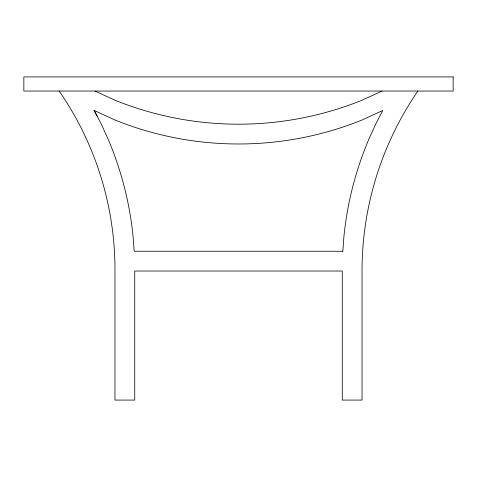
<?xml version="1.0" encoding="UTF-8"?>
<svg xmlns="http://www.w3.org/2000/svg" width="477" height="477" viewBox="0 0 477 477"><rect width="100%" height="100%" fill="white"/><g stroke="black" fill="none" stroke-linecap="round" stroke-linejoin="round"><path stroke-width="0.72" d="M342.832 251.254L343.845 237.242A333.739 333.739 0 0 1 368.912 139.069L375.942 123.644L382.775 110.473L361.834 120.091A330.281 330.281 0 0 1 115.166 120.091L94.005 110.372L97.153 116.12M381.999 91.041L361.834 100.301A330.281 330.281 0 0 1 115.166 100.301L95.001 91.041M342.897 251.254L134.168 251.254L133.155 237.242A333.739 333.739 0 0 0 108.088 139.069L101.058 123.644L94.225 110.473M417.858 91.041A318.034 318.034 0 0 0 362.031 271.019L362.031 400.078L342.265 400.078L342.265 271.019L134.735 271.019L134.735 400.078L114.969 400.078L114.969 271.019A313.967 313.967 0 0 0 59.142 91.041M453.15 76.922L23.85 76.922L23.85 91.041L453.15 91.041L453.15 76.922"/></g></svg>
